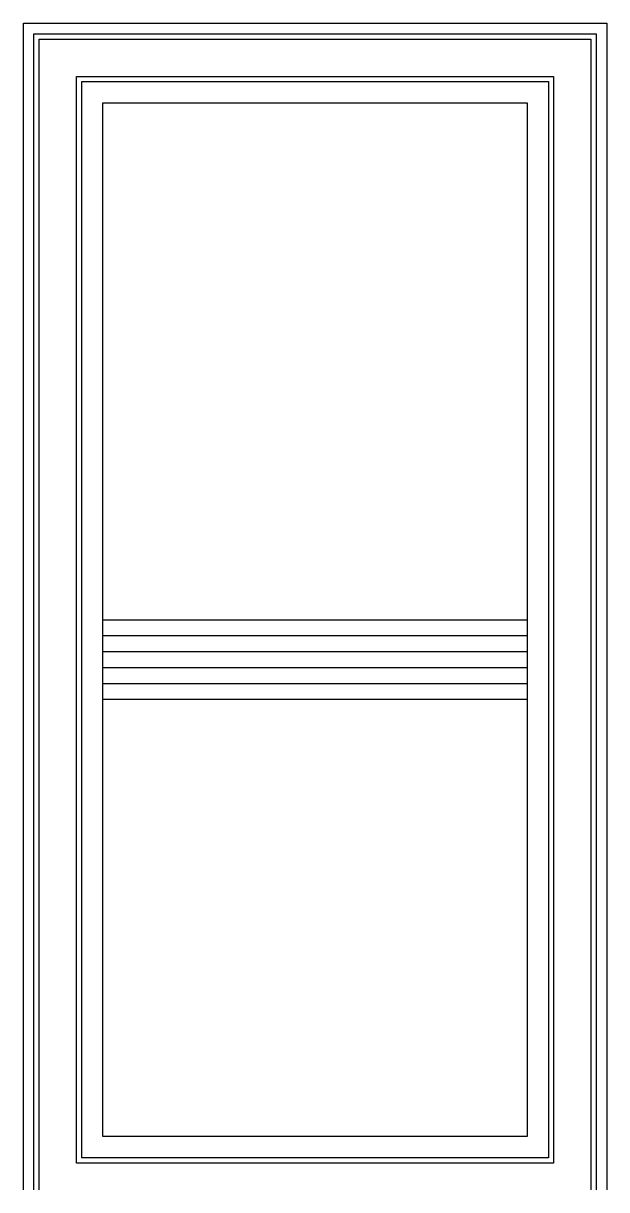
# Model space of a CAD drawing. Header units: millimetres. Extents: x 183.9 to 185, y 193.6 to 195.8.
import ezdxf

# ---------------------------------------------------------------- set-up
doc = ezdxf.new("R2010")
doc.units = ezdxf.units.MM
doc.header["$LTSCALE"] = 0.03

msp = doc.modelspace()

# ---------------------------------------------------------------- linework, layer by layer
at = {"ltscale": 0.01}
for p, q in [((184.0484, 194.673), (184.8484, 194.673)), ((184.0484, 194.643), (184.8484, 194.643)), ((184.0484, 194.613), (184.8484, 194.613)), ((184.0484, 194.583), (184.8484, 194.583)), ((184.0484, 194.553), (184.8484, 194.553)), ((184.0484, 194.523), (184.8484, 194.523))]:
    msp.add_line(p, q, dxfattribs=at)
for points in [[(183.8984, 193.598), (183.8984, 195.798), (184.9984, 195.798), (184.9984, 193.598)], [(183.9184, 193.598), (183.9184, 195.778), (184.9784, 195.778), (184.9784, 193.598)], [(183.9284, 193.598), (183.9284, 195.768), (184.9684, 195.768), (184.9684, 193.598)]]:
    msp.add_lwpolyline(points, dxfattribs=at)
for points in [[(183.9984, 195.698), (184.8984, 195.698), (184.8984, 193.648), (183.9984, 193.648)], [(184.0084, 195.688), (184.8884, 195.688), (184.8884, 193.658), (184.0084, 193.658)], [(184.0484, 195.648), (184.8484, 195.648), (184.8484, 193.698), (184.0484, 193.698)]]:
    msp.add_lwpolyline(points, close=True, dxfattribs=at)

doc.saveas('drawing.dxf')
